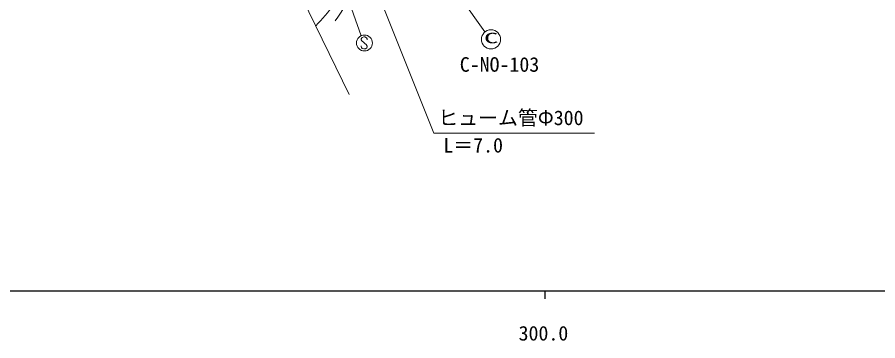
# Model space of a CAD drawing. Units: millimetres, scale not verified. Extents: x 40000 to 680000, y 20000 to 380000.
# Drawn here: x 301771 to 409827, y 198715 to 239322 of the extents above; entities that cross this region are included whole.
import ezdxf
from ezdxf.enums import TextEntityAlignment as Align

# ---------------------------------------------------------------- set-up
doc = ezdxf.new("R2010")
doc.units = ezdxf.units.MM
doc.header["$LTSCALE"] = 1000
for name, color, linetype, lineweight in [('M-BGD', 7, 'Continuous', 13), ('M-BMK-SRVR', 3, 'Continuous', 13), ('M-STR-STR3', 7, 'Continuous', 13), ('M-STR-STRC', 7, 'Continuous', 13), ('M-TTL-BAND', 7, 'Continuous', 25)]:
    doc.layers.add(name, color=color, linetype=linetype, lineweight=lineweight)
doc.styles.add('ＭＳ ゴシック', font='')
doc.styles.get('ＭＳ ゴシック').set_extended_font_data('MS Gothic')

msp = doc.modelspace()

# ---------------------------------------------------------------- linework, layer by layer
at = {"layer": 'M-BGD'}
for points, knots in [([(341693, 238850), (342563, 240133), (343433, 241415), (344162, 242781), (344996, 244342), (345645, 246011), (346111, 247718), (347110, 251374), (347269, 255202), (347833, 258958), (348123, 260889), (348521, 262802), (348710, 264740), (348926, 266954), (348871, 269202), (349230, 271399), (349597, 273650), (350399, 275847), (351471, 277864), (352298, 279418), (353285, 280865), (354200, 282379), (355369, 284312), (356421, 286356), (358325, 287706), (359353, 288435), (360629, 288962), (361769, 288876), (363644, 288733), (365151, 286930), (366771, 285595), (368409, 284245), (370164, 283373), (371871, 282346), (373786, 281195), (375641, 279850), (377633, 278777), (379524, 277759), (381538, 276987), (383627, 276438), (385492, 275948), (387417, 275638), (389328, 275707), (391520, 275788), (393692, 276369), (395759, 277169), (397470, 277831), (399108, 278642), (400876, 279070), (402604, 279488), (404455, 279539), (406211, 279143), (409027, 278507), (411598, 276722), (413374, 274465), (415071, 272308), (416043, 269721), (417175, 267229), (418424, 264477), (419869, 261841), (421414, 259262), (422910, 256765), (424501, 254323), (426092, 251880)], [0, 0, 0, 0, 1, 1, 1, 2, 2, 2, 3, 3, 3, 4, 4, 4, 5, 5, 5, 6, 6, 6, 7, 7, 7, 8, 8, 8, 9, 9, 9, 10, 10, 10, 11, 11, 11, 12, 12, 12, 13, 13, 13, 14, 14, 14, 15, 15, 15, 16, 16, 16, 17, 17, 17, 18, 18, 18, 19, 19, 19, 20, 20, 20, 21, 21, 21, 21]), ([(339262, 238236), (340066, 239086), (340870, 239936), (341499, 240896), (342387, 242254), (342923, 243832), (343578, 245347), (343942, 246191), (344343, 247016), (344617, 247881), (345042, 249222), (345159, 250658), (345332, 252071), (345457, 253096), (345611, 254109), (345754, 255125), (346036, 257132), (346274, 259151), (346534, 261167), (346734, 262724), (346948, 264280), (347053, 265844), (347125, 266912), (347147, 267984), (347169, 269055)], [0, 0, 0, 0, 1, 1, 1, 2, 2, 2, 3, 3, 3, 4, 4, 4, 5, 5, 5, 6, 6, 6, 7, 7, 7, 8, 8, 8, 8])]:
    msp.add_open_spline(points, degree=3, knots=knots, dxfattribs=at)
at = {"layer": 'M-BMK-SRVR'}
msp.add_line((311481, 295380), (343452, 229618), dxfattribs=at)
at = {"layer": 'M-STR-STR3'}
for p, q in [((337730, 265653), (354063, 224783)), ((354063, 224783), (374268, 224783))]:
    msp.add_line(p, q, dxfattribs=at)
at = {"layer": 'M-STR-STRC'}
for p, q in [((360501, 237472), (339930, 266334)), ((344974, 237004), (335037, 264584)), ((345085, 236783), (344961, 236598)), ((345277, 236848), (345085, 236783)), ((345398, 236846), (345277, 236848)), ((345649, 236727), (345398, 236846)), ((345712, 236596), (345649, 236727)), ((344961, 236598), (344964, 236467)), ((344964, 235619), (344961, 235740)), ((344964, 236467), (345027, 236338)), ((345003, 235516), (344964, 235619)), ((345027, 236338), (345282, 236156)), ((345282, 236156), (345412, 236024)), ((345412, 236024), (345591, 235908)), ((345591, 235908), (345717, 235708)), ((345712, 235598), (345651, 235466)), ((345712, 236467), (345712, 236596)), ((345717, 235708), (345712, 235598)), ((345088, 235405), (345003, 235516)), ((345275, 235345), (345088, 235405)), ((345409, 235345), (345275, 235345)), ((345509, 235374), (345409, 235345)), ((345651, 235466), (345509, 235374))]:
    msp.add_line(p, q, dxfattribs=at)
for centre, radius in [((361260, 236543), 1200), ((345369, 236086), 1000)]:
    msp.add_circle(centre, radius, dxfattribs=at)
at = {"layer": 'M-TTL-BAND'}
for p, q in [((40000, 205000), (579000, 205000)), ((368000, 205000), (368000, 204000))]:
    msp.add_line(p, q, dxfattribs=at)

# ---------------------------------------------------------------- texts
at = {"layer": 'M-STR-STR3', "style": 'ＭＳ ゴシック'}
for s, p in [('ヒューム管Φ300', (354636, 225231)), ('L＝7.0', (355279, 221791))]:
    msp.add_text(s, height=1833, dxfattribs=at).set_placement(p, align=Align.BOTTOM_LEFT)
at = {"layer": 'M-STR-STRC', "style": 'ＭＳ ゴシック', "width": 2}
msp.add_text('C', height=1320, dxfattribs=at).set_placement((360379, 235655), align=Align.BOTTOM_LEFT)
at = {"layer": 'M-STR-STRC', "style": 'ＭＳ ゴシック'}
msp.add_text('C-NO-103', height=1833, dxfattribs=at).set_placement((357343, 231927), align=Align.BOTTOM_LEFT)
at = {"layer": 'M-TTL-BAND', "style": 'ＭＳ ゴシック'}
msp.add_text('300.0', height=1833, dxfattribs=at).set_placement((367844, 198195), align=Align.BOTTOM_CENTER)

doc.saveas('drawing.dxf')
